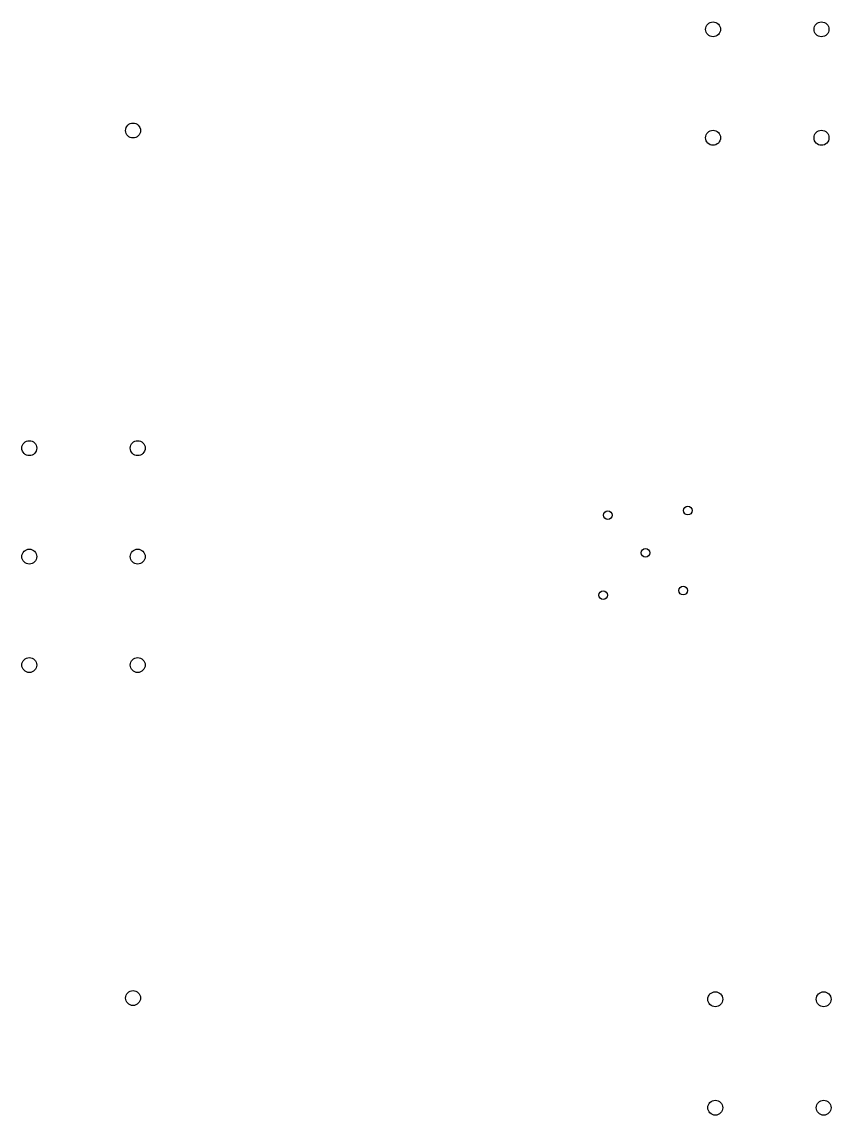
# Model space of a CAD drawing. Extents: x 0.3 to 1.89, y 0.29 to 1.3.
# Drawn here: x 0.297 to 1.044, y 0.292 to 1.3 of the extents above; entities that cross this region are included whole.
import ezdxf

# ---------------------------------------------------------------- set-up
doc = ezdxf.new("R2010")
doc.units = 0
doc.header["$MEASUREMENT"] = 0
doc.layers.add('BLACK', color=7, linetype='CONTINUOUS')

msp = doc.modelspace()

# ---------------------------------------------------------------- linework, layer by layer
at = {"layer": 'BLACK'}
for centre, radius in [((0.935, 1.2933), 0.00689), ((0.935, 1.2933), 0.00689), ((1.035, 1.2933), 0.00689), ((1.035, 1.2933), 0.00689), ((0.4, 1.2), 0.00689), ((0.4, 1.2), 0.00689), ((0.935, 1.1933), 0.00689), ((0.935, 1.1933), 0.00689), ((1.035, 1.1933), 0.00689), ((1.035, 1.1933), 0.00689), ((0.3043, 0.9071), 0.00689), ((0.3043, 0.9071), 0.00689), ((0.4043, 0.9071), 0.00689), ((0.4043, 0.9071), 0.00689), ((0.8379, 0.8453), 0.004), ((0.8379, 0.8453), 0.004), ((0.9117, 0.8495), 0.004), ((0.9117, 0.8495), 0.004), ((0.3043, 0.8071), 0.00689), ((0.3043, 0.8071), 0.00689), ((0.4043, 0.8071), 0.00689), ((0.4043, 0.8071), 0.00689), ((0.8727, 0.8105), 0.004), ((0.8727, 0.8105), 0.004), ((0.9075, 0.7757), 0.004), ((0.9075, 0.7757), 0.004), ((0.8337, 0.7715), 0.004), ((0.8337, 0.7715), 0.004), ((0.3043, 0.7071), 0.00689), ((0.3043, 0.7071), 0.00689), ((0.4043, 0.7071), 0.00689), ((0.4043, 0.7071), 0.00689), ((0.4, 0.4), 0.00689), ((0.4, 0.4), 0.00689), ((0.937, 0.3989), 0.00689), ((0.937, 0.3989), 0.00689), ((1.037, 0.3989), 0.00689), ((1.037, 0.3989), 0.00689), ((0.937, 0.2989), 0.00689), ((0.937, 0.2989), 0.00689), ((1.037, 0.2989), 0.00689), ((1.037, 0.2989), 0.00689)]:
    msp.add_circle(centre, radius, dxfattribs=at)

doc.saveas('drawing.dxf')
